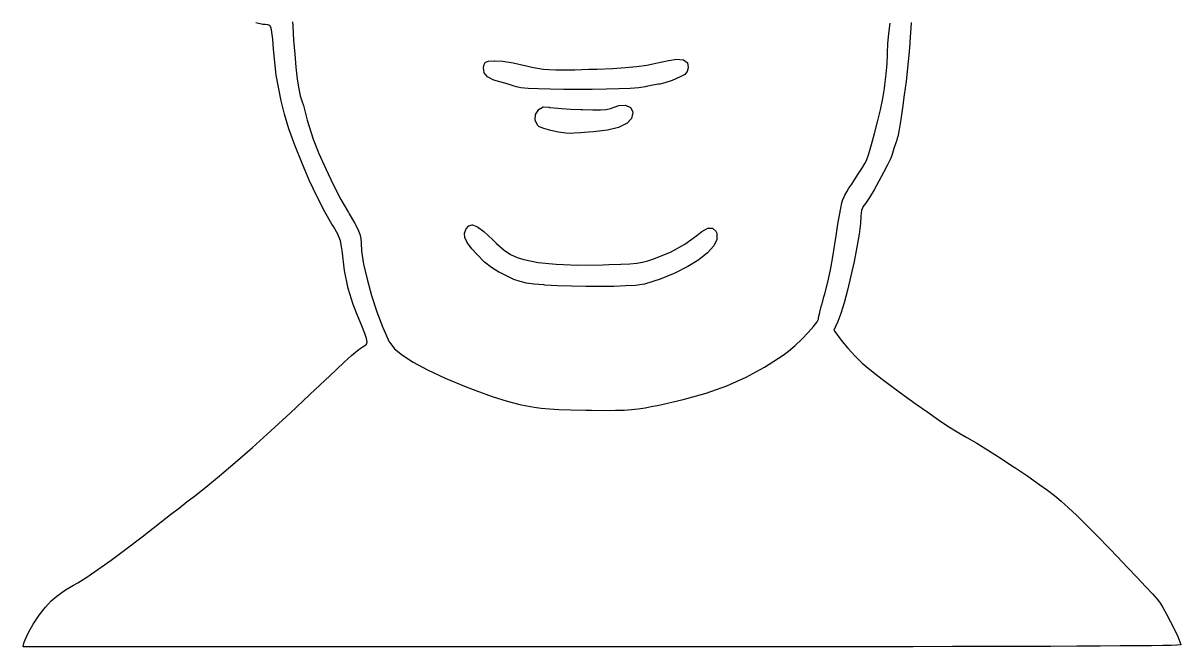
# Model space of a CAD drawing. Extents: x 42 to 258, y -102 to -28.
# Drawn here: x 168.56 to 194.15, y -98.01 to -84.22 of the extents above; entities that cross this region are included whole.
import ezdxf

# ---------------------------------------------------------------- set-up
doc = ezdxf.new("R2010")
doc.units = 0
doc.header["$MEASUREMENT"] = 0
doc.layers.add('BLACK', color=7, linetype='CONTINUOUS')

msp = doc.modelspace()

# ---------------------------------------------------------------- linework, layer by layer
at = {"layer": 'Black'}
for p, q in [((174.51, -84.1867), (174.515, -84.2885)), ((173.853, -84.2465), (173.701, -84.2138)), ((173.854, -84.2465), (173.853, -84.2465)), ((173.854, -84.2466), (173.854, -84.2465)), ((173.905, -84.2483), (173.854, -84.2466)), ((173.966, -84.2523), (173.905, -84.2483)), ((174.008, -84.2723), (173.966, -84.2523)), ((174.037, -84.322), (174.008, -84.2723)), ((174.057, -84.4168), (174.037, -84.322)), ((174.073, -84.5698), (174.057, -84.4168)), ((174.515, -84.2885), (174.534, -84.5981)), ((187.689, -84.4473), (187.718, -84.2183)), ((187.718, -84.2183), (187.718, -84.2182)), ((188.187, -84.206), (188.158, -84.6353)), ((174.089, -84.794), (174.073, -84.5698)), ((174.534, -84.5981), (174.559, -84.9045)), ((187.659, -84.8842), (187.669, -84.6766)), ((187.669, -84.6764), (187.689, -84.4475)), ((187.669, -84.6765), (187.669, -84.6764)), ((187.669, -84.6766), (187.669, -84.6765)), ((187.689, -84.4474), (187.689, -84.4473)), ((187.689, -84.4475), (187.689, -84.4474)), ((188.155, -84.672), (188.134, -84.9242)), ((188.158, -84.6353), (188.155, -84.672)), ((188.155, -84.672), (188.155, -84.672)), ((188.155, -84.672), (188.155, -84.672)), ((188.158, -84.6353), (188.158, -84.6353)), ((188.158, -84.6353), (188.158, -84.6353)), ((174.089, -84.7941), (174.089, -84.794)), ((174.089, -84.7942), (174.089, -84.7941)), ((174.151, -85.3655), (174.089, -84.7942)), ((174.559, -84.9045), (174.587, -85.1946)), ((187.652, -85.1103), (187.659, -84.9206)), ((187.659, -84.8843), (187.659, -84.8842)), ((187.659, -84.8844), (187.659, -84.8843)), ((187.659, -84.9206), (187.659, -84.8844)), ((188.134, -84.9243), (188.105, -85.2066)), ((188.134, -84.9242), (188.134, -84.9242)), ((188.134, -84.9242), (188.134, -84.9243)), ((174.587, -85.1946), (174.617, -85.4544)), ((178.735, -85.1973), (178.744, -85.1355)), ((178.735, -85.1979), (178.735, -85.1973)), ((178.735, -85.1985), (178.735, -85.1979)), ((178.747, -85.3156), (178.735, -85.1985)), ((178.744, -85.1336), (178.772, -85.0863)), ((178.744, -85.1337), (178.744, -85.1336)), ((178.744, -85.1338), (178.744, -85.1337)), ((178.744, -85.1346), (178.744, -85.1338)), ((178.744, -85.1353), (178.744, -85.1346)), ((178.744, -85.1354), (178.744, -85.1353)), ((178.744, -85.1355), (178.744, -85.1354)), ((178.772, -85.0856), (178.773, -85.085)), ((178.772, -85.0862), (178.772, -85.0856)), ((178.772, -85.0863), (178.772, -85.0862)), ((178.772, -85.0863), (178.772, -85.0863)), ((178.773, -85.0849), (178.774, -85.0846)), ((178.773, -85.085), (178.773, -85.0849)), ((178.773, -85.085), (178.773, -85.085)), ((178.774, -85.0842), (178.774, -85.0841)), ((178.774, -85.0841), (178.775, -85.0841)), ((178.774, -85.0846), (178.774, -85.0842)), ((178.775, -85.0841), (178.841, -85.0621)), ((178.841, -85.0621), (178.842, -85.062)), ((178.842, -85.0619), (178.971, -85.0512)), ((178.842, -85.062), (178.842, -85.0619)), ((178.971, -85.0512), (178.983, -85.0506)), ((178.971, -85.0512), (178.971, -85.0512)), ((178.971, -85.0512), (178.971, -85.0512)), ((178.983, -85.0506), (178.983, -85.0506)), ((178.983, -85.0506), (178.983, -85.0506)), ((178.983, -85.0506), (179.156, -85.0596)), ((179.156, -85.0596), (179.156, -85.0596)), ((179.156, -85.0596), (179.157, -85.0596)), ((179.157, -85.0596), (179.385, -85.0944)), ((179.385, -85.0944), (179.386, -85.0945)), ((179.386, -85.0945), (179.386, -85.0945)), ((179.386, -85.0945), (179.649, -85.1518)), ((179.649, -85.1518), (179.65, -85.1519)), ((179.65, -85.1519), (179.65, -85.1519)), ((179.65, -85.1519), (179.651, -85.1522)), ((179.651, -85.1522), (179.651, -85.1522)), ((179.651, -85.1522), (179.802, -85.1887)), ((179.802, -85.1887), (179.929, -85.216)), ((181.582, -85.2204), (181.868, -85.2022)), ((181.868, -85.2022), (182.116, -85.1772)), ((182.116, -85.1772), (182.345, -85.1435)), ((182.345, -85.1435), (182.575, -85.0987)), ((182.575, -85.0987), (182.825, -85.0406)), ((182.825, -85.0406), (182.825, -85.0406)), ((182.825, -85.0406), (182.826, -85.0406)), ((182.826, -85.0406), (182.999, -85.0123)), ((182.999, -85.0123), (183, -85.0123)), ((183, -85.0123), (183, -85.0123)), ((183, -85.0123), (183.148, -85.0264)), ((183.148, -85.0264), (183.148, -85.0265)), ((183.148, -85.0265), (183.149, -85.0265)), ((183.149, -85.0265), (183.149, -85.0267)), ((183.149, -85.0267), (183.15, -85.0268)), ((183.15, -85.0268), (183.15, -85.0271)), ((183.15, -85.0271), (183.15, -85.0273)), ((183.15, -85.0273), (183.237, -85.0897)), ((183.258, -85.2039), (183.234, -85.2851)), ((183.237, -85.0897), (183.237, -85.0898)), ((183.237, -85.0898), (183.237, -85.0899)), ((183.237, -85.0899), (183.237, -85.0904)), ((183.237, -85.0904), (183.238, -85.0909)), ((183.238, -85.0909), (183.238, -85.0911)), ((183.238, -85.0911), (183.238, -85.0912)), ((183.238, -85.0912), (183.238, -85.0919)), ((183.238, -85.0919), (183.239, -85.0925)), ((183.239, -85.0925), (183.239, -85.0927)), ((183.239, -85.0927), (183.239, -85.0929)), ((183.239, -85.0929), (183.258, -85.2016)), ((183.258, -85.2016), (183.258, -85.2019)), ((183.258, -85.2019), (183.258, -85.2022)), ((183.258, -85.2022), (183.258, -85.2028)), ((183.258, -85.2028), (183.258, -85.2034)), ((183.258, -85.2034), (183.258, -85.2036)), ((183.258, -85.2036), (183.258, -85.2039)), ((187.633, -85.343), (187.652, -85.1103)), ((188.105, -85.2067), (188.071, -85.5049)), ((188.105, -85.2066), (188.105, -85.2067)), ((188.105, -85.2067), (188.105, -85.2067)), ((174.151, -85.3657), (174.151, -85.3655)), ((174.151, -85.3659), (174.151, -85.3657)), ((174.257, -85.9374), (174.151, -85.3659)), ((174.617, -85.4544), (174.648, -85.6703)), ((178.747, -85.3161), (178.747, -85.3156)), ((178.747, -85.3167), (178.747, -85.3161)), ((178.748, -85.317), (178.747, -85.3167)), ((178.748, -85.3173), (178.748, -85.317)), ((178.748, -85.3177), (178.748, -85.3173)), ((178.748, -85.3182), (178.748, -85.3177)), ((178.818, -85.4067), (178.748, -85.3182)), ((178.818, -85.4068), (178.818, -85.4067)), ((178.818, -85.407), (178.818, -85.4068)), ((178.819, -85.4074), (178.818, -85.407)), ((178.819, -85.4078), (178.819, -85.4074)), ((178.82, -85.4079), (178.819, -85.4078)), ((178.82, -85.4081), (178.82, -85.4079)), ((178.958, -85.4769), (178.82, -85.4081)), ((179.929, -85.216), (180.048, -85.2349)), ((180.048, -85.2349), (180.174, -85.2466)), ((180.174, -85.2466), (180.322, -85.2519)), ((180.322, -85.2519), (180.509, -85.2518)), ((180.509, -85.2518), (180.75, -85.2473)), ((180.75, -85.2473), (181.06, -85.2392)), ((181.06, -85.2392), (181.239, -85.234)), ((181.06, -85.2392), (181.06, -85.2392)), ((181.239, -85.234), (181.582, -85.2204)), ((183.08, -85.4039), (182.901, -85.4844)), ((183.081, -85.4038), (183.08, -85.4039)), ((183.08, -85.4039), (183.08, -85.4039)), ((183.179, -85.3532), (183.081, -85.4038)), ((183.18, -85.3522), (183.179, -85.3526)), ((183.179, -85.3526), (183.179, -85.3531)), ((183.179, -85.3531), (183.179, -85.3531)), ((183.179, -85.3531), (183.179, -85.3532)), ((183.233, -85.2868), (183.18, -85.352)), ((183.18, -85.352), (183.18, -85.3521)), ((183.18, -85.3521), (183.18, -85.3522)), ((183.234, -85.2853), (183.233, -85.286)), ((183.233, -85.286), (183.233, -85.2867)), ((183.233, -85.2867), (183.233, -85.2867)), ((183.233, -85.2867), (183.233, -85.2868)), ((183.234, -85.2851), (183.234, -85.2852)), ((183.234, -85.2852), (183.234, -85.2853)), ((187.606, -85.5787), (187.633, -85.343)), ((174.648, -85.6703), (174.678, -85.8287)), ((178.958, -85.477), (178.958, -85.4769)), ((178.958, -85.4772), (178.958, -85.477)), ((179.09, -85.5159), (178.958, -85.4772)), ((179.252, -85.5606), (179.09, -85.5159)), ((179.09, -85.5159), (179.09, -85.5159)), ((179.09, -85.5159), (179.09, -85.5159)), ((179.411, -85.6105), (179.252, -85.5606)), ((179.461, -85.6281), (179.411, -85.6105)), ((179.461, -85.6282), (179.461, -85.6281)), ((179.461, -85.6283), (179.461, -85.6282)), ((179.554, -85.6462), (179.461, -85.6283)), ((179.555, -85.6462), (179.554, -85.6462)), ((179.555, -85.6463), (179.555, -85.6462)), ((179.719, -85.6609), (179.555, -85.6463)), ((179.941, -85.6722), (179.719, -85.6609)), ((179.719, -85.6609), (179.719, -85.6609)), ((179.719, -85.6609), (179.719, -85.6609)), ((180.207, -85.6801), (179.941, -85.6722)), ((179.941, -85.6722), (179.941, -85.6722)), ((179.941, -85.6722), (179.941, -85.6722)), ((180.503, -85.6848), (180.207, -85.6801)), ((180.207, -85.6801), (180.207, -85.6801)), ((180.207, -85.6801), (180.207, -85.6801)), ((180.817, -85.6863), (180.503, -85.6848)), ((180.503, -85.6848), (180.503, -85.6848)), ((180.503, -85.6848), (180.503, -85.6848)), ((181.134, -85.6845), (180.817, -85.6863)), ((180.817, -85.6863), (180.817, -85.6863)), ((180.817, -85.6863), (180.817, -85.6863)), ((181.441, -85.6796), (181.134, -85.6845)), ((181.134, -85.6845), (181.134, -85.6845)), ((181.134, -85.6845), (181.134, -85.6845)), ((181.725, -85.6715), (181.441, -85.6796)), ((181.441, -85.6796), (181.441, -85.6796)), ((181.441, -85.6796), (181.441, -85.6796)), ((181.972, -85.6603), (181.725, -85.6715)), ((181.725, -85.6715), (181.725, -85.6715)), ((181.725, -85.6715), (181.725, -85.6715)), ((182.169, -85.646), (181.972, -85.6603)), ((181.972, -85.6603), (181.972, -85.6603)), ((181.972, -85.6603), (181.972, -85.6603)), ((182.302, -85.6286), (182.169, -85.6459)), ((182.169, -85.6459), (182.169, -85.6459)), ((182.169, -85.6459), (182.169, -85.646)), ((182.303, -85.6285), (182.302, -85.6285)), ((182.302, -85.6285), (182.302, -85.6286)), ((182.331, -85.6219), (182.303, -85.6285)), ((182.472, -85.5875), (182.331, -85.6219)), ((182.331, -85.6219), (182.331, -85.6219)), ((182.331, -85.6219), (182.331, -85.6219)), ((182.597, -85.5665), (182.472, -85.5875)), ((182.629, -85.5641), (182.597, -85.5665)), ((182.63, -85.564), (182.629, -85.564)), ((182.629, -85.564), (182.629, -85.5641)), ((182.741, -85.5413), (182.63, -85.564)), ((182.742, -85.5411), (182.741, -85.5412)), ((182.741, -85.5412), (182.741, -85.5413)), ((182.9, -85.4846), (182.742, -85.5411)), ((182.901, -85.4844), (182.9, -85.4845)), ((182.9, -85.4845), (182.9, -85.4846)), ((187.556, -85.8813), (187.594, -85.6607)), ((187.594, -85.6607), (187.606, -85.5787)), ((188.071, -85.505), (188.033, -85.8047)), ((188.071, -85.5049), (188.071, -85.5049)), ((188.071, -85.5049), (188.071, -85.505)), ((174.257, -85.9376), (174.257, -85.9374)), ((174.257, -85.9377), (174.257, -85.9376)), ((174.33, -86.2293), (174.257, -85.9377)), ((174.678, -85.8287), (174.706, -85.9159)), ((174.706, -85.9159), (174.715, -85.9352)), ((174.715, -85.9352), (174.715, -85.9355)), ((174.715, -85.9355), (174.715, -85.9357)), ((174.715, -85.9357), (174.75, -86.037)), ((187.504, -86.1322), (187.556, -85.8813)), ((188.033, -85.8048), (187.994, -86.0918)), ((188.033, -85.8047), (188.033, -85.8048)), ((188.033, -85.8048), (188.033, -85.8048)), ((174.33, -86.2294), (174.33, -86.2293)), ((174.33, -86.2295), (174.33, -86.2294)), ((174.43, -86.5514), (174.33, -86.2295)), ((174.75, -86.037), (174.75, -86.0371)), ((174.75, -86.0371), (174.75, -86.0372)), ((174.75, -86.0372), (174.793, -86.1876)), ((174.793, -86.1876), (174.793, -86.1877)), ((174.793, -86.1877), (174.793, -86.1877)), ((174.793, -86.1877), (174.837, -86.3624)), ((179.883, -86.2355), (179.953, -86.126)), ((179.953, -86.126), (179.954, -86.1255)), ((179.954, -86.1249), (179.96, -86.1193)), ((179.954, -86.1255), (179.954, -86.1249)), ((179.96, -86.1193), (179.961, -86.119)), ((179.961, -86.1186), (180.054, -86.0714)), ((179.961, -86.119), (179.961, -86.1186)), ((180.054, -86.0713), (180.055, -86.0711)), ((180.054, -86.0714), (180.054, -86.0713)), ((180.055, -86.071), (180.055, -86.0709)), ((180.055, -86.0709), (180.056, -86.0709)), ((180.055, -86.0711), (180.055, -86.071)), ((180.056, -86.0709), (180.056, -86.0709)), ((180.056, -86.0709), (180.18, -86.079)), ((180.18, -86.079), (180.18, -86.0791)), ((180.18, -86.0791), (180.181, -86.0791)), ((180.181, -86.0791), (180.189, -86.0808)), ((180.189, -86.0808), (180.293, -86.0939)), ((180.293, -86.0939), (180.458, -86.1074)), ((180.458, -86.1074), (180.663, -86.1199)), ((180.663, -86.1199), (180.887, -86.1298)), ((180.887, -86.1298), (180.917, -86.1309)), ((180.917, -86.1309), (180.917, -86.1309)), ((180.917, -86.1309), (181.151, -86.1371)), ((181.151, -86.1371), (181.321, -86.136)), ((181.321, -86.136), (181.443, -86.1264)), ((181.443, -86.1264), (181.536, -86.1069)), ((181.536, -86.1069), (181.617, -86.0762)), ((181.617, -86.0761), (181.727, -86.0392)), ((181.617, -86.0762), (181.617, -86.0761)), ((181.617, -86.0761), (181.617, -86.0761)), ((181.727, -86.0392), (181.728, -86.039)), ((181.728, -86.0389), (181.871, -86.033)), ((181.728, -86.039), (181.728, -86.0389)), ((181.871, -86.033), (181.871, -86.033)), ((181.871, -86.033), (181.872, -86.0331)), ((181.871, -86.033), (181.871, -86.033)), ((181.872, -86.0331), (181.872, -86.0332)), ((181.872, -86.0332), (181.873, -86.0333)), ((181.873, -86.0333), (181.873, -86.0334)), ((181.873, -86.0334), (181.978, -86.0813)), ((181.978, -86.0813), (181.979, -86.0817)), ((181.979, -86.0817), (181.979, -86.0822)), ((181.979, -86.0822), (181.979, -86.0822)), ((181.979, -86.0822), (181.979, -86.0823)), ((181.979, -86.0823), (181.98, -86.0829)), ((181.98, -86.0829), (181.98, -86.0835)), ((181.98, -86.0835), (182.03, -86.181)), ((182.032, -86.1964), (182.004, -86.3242)), ((182.03, -86.181), (182.03, -86.181)), ((182.03, -86.181), (182.03, -86.181)), ((182.03, -86.181), (182.031, -86.1819)), ((182.031, -86.1819), (182.031, -86.1826)), ((182.031, -86.1826), (182.031, -86.1827)), ((182.031, -86.1827), (182.031, -86.1827)), ((182.031, -86.1827), (182.032, -86.1947)), ((182.032, -86.1947), (182.032, -86.1955)), ((182.032, -86.1955), (182.032, -86.1964)), ((187.444, -86.3968), (187.504, -86.1322)), ((187.994, -86.0919), (187.955, -86.3518)), ((187.994, -86.0918), (187.994, -86.0918)), ((187.994, -86.0918), (187.994, -86.0919)), ((174.837, -86.3624), (174.876, -86.5032)), ((179.874, -86.3628), (179.883, -86.2378)), ((179.875, -86.3632), (179.874, -86.3628)), ((179.874, -86.3636), (179.875, -86.3632)), ((179.875, -86.364), (179.874, -86.3636)), ((179.875, -86.3645), (179.875, -86.364)), ((179.875, -86.3649), (179.875, -86.3645)), ((179.875, -86.3653), (179.875, -86.3649)), ((179.927, -86.474), (179.875, -86.3653)), ((179.883, -86.2358), (179.883, -86.2355)), ((179.883, -86.2361), (179.883, -86.2358)), ((179.883, -86.2366), (179.883, -86.2361)), ((179.883, -86.2371), (179.883, -86.2366)), ((179.883, -86.2374), (179.883, -86.2371)), ((179.883, -86.2378), (179.883, -86.2374)), ((179.927, -86.4742), (179.927, -86.474)), ((179.927, -86.4743), (179.927, -86.4742)), ((179.928, -86.4749), (179.927, -86.4743)), ((179.928, -86.4754), (179.928, -86.4749)), ((179.928, -86.4755), (179.928, -86.4754)), ((179.928, -86.4757), (179.928, -86.4755)), ((179.966, -86.5078), (179.928, -86.4757)), ((181.896, -86.4362), (181.719, -86.523)), ((181.897, -86.4358), (181.896, -86.4362)), ((181.898, -86.4352), (181.897, -86.4358)), ((182.003, -86.3266), (181.898, -86.4352)), ((182.004, -86.3258), (182.003, -86.3262)), ((182.003, -86.3262), (182.003, -86.3266)), ((182.004, -86.3242), (182.004, -86.3247)), ((182.004, -86.3247), (182.004, -86.3252)), ((182.004, -86.3252), (182.004, -86.3255)), ((182.004, -86.3255), (182.004, -86.3258)), ((187.378, -86.6581), (187.444, -86.3968)), ((187.955, -86.3519), (187.919, -86.5705)), ((187.955, -86.3518), (187.955, -86.3519)), ((187.955, -86.3519), (187.955, -86.3519)), ((174.43, -86.5515), (174.43, -86.5514)), ((174.43, -86.5516), (174.43, -86.5515)), ((174.561, -86.9147), (174.43, -86.5516)), ((174.876, -86.5032), (174.97, -86.7814)), ((179.967, -86.5081), (179.966, -86.5078)), ((179.968, -86.5085), (179.967, -86.5081)), ((180.066, -86.5506), (179.968, -86.5085)), ((180.067, -86.5507), (180.066, -86.5506)), ((180.067, -86.5508), (180.067, -86.5507)), ((180.218, -86.5931), (180.067, -86.5508)), ((180.218, -86.5932), (180.218, -86.5931)), ((180.218, -86.5931), (180.218, -86.5931)), ((180.389, -86.6289), (180.218, -86.5932)), ((180.549, -86.6512), (180.389, -86.6289)), ((180.389, -86.6289), (180.389, -86.6289)), ((180.389, -86.6289), (180.389, -86.6289)), ((180.655, -86.6542), (180.549, -86.6512)), ((180.549, -86.6512), (180.549, -86.6512)), ((180.549, -86.6512), (180.549, -86.6512)), ((180.734, -86.6486), (180.655, -86.6542)), ((180.655, -86.6542), (180.655, -86.6542)), ((180.655, -86.6542), (180.655, -86.6542)), ((180.874, -86.6394), (180.734, -86.6486)), ((180.734, -86.6486), (180.734, -86.6486)), ((181.052, -86.628), (180.874, -86.6394)), ((180.874, -86.6394), (180.874, -86.6394)), ((181.166, -86.6209), (181.052, -86.628)), ((181.052, -86.628), (181.052, -86.628)), ((181.472, -86.5857), (181.166, -86.6209)), ((181.166, -86.6209), (181.166, -86.6209)), ((181.166, -86.6209), (181.166, -86.6209)), ((181.473, -86.5856), (181.472, -86.5857)), ((181.718, -86.5233), (181.473, -86.5856)), ((181.473, -86.5856), (181.473, -86.5856)), ((181.719, -86.523), (181.718, -86.5231)), ((181.718, -86.5231), (181.718, -86.5233)), ((187.312, -86.8994), (187.378, -86.6581)), ((187.886, -86.734), (187.861, -86.827)), ((187.887, -86.7338), (187.886, -86.734)), ((187.919, -86.5707), (187.887, -86.7336)), ((187.887, -86.7336), (187.887, -86.7338)), ((187.919, -86.5705), (187.919, -86.5706)), ((187.919, -86.5706), (187.919, -86.5707)), ((174.561, -86.9148), (174.561, -86.9147)), ((174.561, -86.9149), (174.561, -86.9148)), ((174.714, -87.2996), (174.561, -86.9149)), ((174.97, -86.7814), (175.096, -87.1007)), ((187.25, -87.1039), (187.312, -86.8994)), ((187.801, -86.9906), (187.755, -87.1446)), ((187.855, -86.8407), (187.801, -86.9906)), ((187.86, -86.8276), (187.855, -86.8407)), ((187.861, -86.827), (187.86, -86.8273)), ((187.86, -86.8273), (187.86, -86.8276)), ((175.096, -87.1007), (175.245, -87.4419)), ((187.164, -87.323), (187.197, -87.2547)), ((187.197, -87.2547), (187.25, -87.1039)), ((187.729, -87.2147), (187.665, -87.3501)), ((187.755, -87.1449), (187.729, -87.2143)), ((187.729, -87.2143), (187.729, -87.2145)), ((187.729, -87.2145), (187.729, -87.2147)), ((187.755, -87.1446), (187.755, -87.1447)), ((187.755, -87.1447), (187.755, -87.1449)), ((174.714, -87.2997), (174.714, -87.2996)), ((174.714, -87.2996), (174.714, -87.2996)), ((174.881, -87.6863), (174.714, -87.2997)), ((175.245, -87.4419), (175.409, -87.7862)), ((187.024, -87.5423), (187.11, -87.4087)), ((187.11, -87.4087), (187.164, -87.323)), ((187.665, -87.3503), (187.576, -87.5227)), ((187.665, -87.3501), (187.665, -87.3502)), ((187.665, -87.3502), (187.665, -87.3503)), ((174.881, -87.6864), (174.881, -87.6863)), ((174.881, -87.6863), (174.881, -87.6863)), ((175.054, -88.0551), (174.881, -87.6864)), ((186.872, -87.7754), (186.921, -87.7008)), ((186.921, -87.7008), (187.024, -87.5423)), ((186.921, -87.7008), (186.921, -87.7008)), ((187.024, -87.5423), (187.024, -87.5423)), ((187.473, -87.7134), (187.365, -87.9034)), ((187.576, -87.5228), (187.473, -87.7133)), ((187.473, -87.7133), (187.473, -87.7134)), ((187.473, -87.7134), (187.473, -87.7134)), ((187.576, -87.5227), (187.576, -87.5227)), ((187.576, -87.5227), (187.576, -87.5228)), ((175.409, -87.7862), (175.578, -88.1142)), ((186.686, -88.0959), (186.719, -88.0193)), ((186.719, -88.0191), (186.72, -88.0189)), ((186.719, -88.0193), (186.719, -88.0191)), ((186.72, -88.0189), (186.76, -87.9471)), ((186.76, -87.9469), (186.81, -87.8693)), ((186.76, -87.947), (186.76, -87.9469)), ((186.76, -87.9471), (186.76, -87.947)), ((186.81, -87.8693), (186.872, -87.7754)), ((186.81, -87.8693), (186.81, -87.8693)), ((186.81, -87.8693), (186.81, -87.8693)), ((186.872, -87.7754), (186.872, -87.7754)), ((187.365, -87.9035), (187.263, -88.074)), ((187.365, -87.9034), (187.365, -87.9034)), ((187.365, -87.9034), (187.365, -87.9035)), ((175.054, -88.0552), (175.054, -88.0551)), ((175.054, -88.0551), (175.054, -88.0551)), ((175.223, -88.3863), (175.054, -88.0552)), ((175.578, -88.1142), (175.746, -88.4071)), ((186.628, -88.3064), (186.656, -88.1886)), ((186.656, -88.1882), (186.685, -88.0964)), ((186.656, -88.1884), (186.656, -88.1882)), ((186.656, -88.1886), (186.656, -88.1884)), ((186.685, -88.0964), (186.686, -88.0961)), ((186.686, -88.0961), (186.686, -88.0959)), ((187.178, -88.2068), (187.12, -88.2821)), ((187.263, -88.0741), (187.178, -88.2065)), ((187.178, -88.2065), (187.178, -88.2066)), ((187.178, -88.2066), (187.178, -88.2068)), ((187.263, -88.074), (187.263, -88.0741)), ((187.263, -88.0741), (187.263, -88.0741)), ((175.223, -88.3864), (175.223, -88.3863)), ((175.223, -88.3865), (175.223, -88.3864)), ((175.381, -88.6604), (175.223, -88.3865)), ((175.746, -88.4071), (175.764, -88.437)), ((175.764, -88.437), (175.764, -88.437)), ((175.764, -88.437), (175.764, -88.437)), ((175.764, -88.437), (175.878, -88.6304)), ((186.564, -88.662), (186.598, -88.4609)), ((186.598, -88.4607), (186.628, -88.3066)), ((186.598, -88.4608), (186.598, -88.4607)), ((186.598, -88.4609), (186.598, -88.4608)), ((186.628, -88.3065), (186.628, -88.3064)), ((186.628, -88.3066), (186.628, -88.3065)), ((187.076, -88.475), (187.065, -88.6441)), ((187.088, -88.3623), (187.076, -88.475)), ((187.116, -88.2864), (187.088, -88.3623)), ((187.12, -88.2824), (187.116, -88.2864)), ((187.12, -88.2821), (187.12, -88.2822)), ((187.12, -88.2822), (187.12, -88.2824)), ((175.381, -88.6606), (175.381, -88.6604)), ((175.381, -88.6604), (175.381, -88.6604)), ((175.415, -88.7141), (175.381, -88.6606)), ((175.515, -88.884), (175.415, -88.7141)), ((175.878, -88.6304), (175.878, -88.6305)), ((175.878, -88.6305), (175.878, -88.6306)), ((175.878, -88.6306), (175.954, -88.7733)), ((175.954, -88.7733), (175.954, -88.7735)), ((175.954, -88.7735), (175.954, -88.7737)), ((175.954, -88.7737), (175.999, -88.8832)), ((178.311, -88.8632), (178.347, -88.7685)), ((178.347, -88.7685), (178.348, -88.7678)), ((178.348, -88.7671), (178.398, -88.7041)), ((178.348, -88.7678), (178.348, -88.7671)), ((178.398, -88.7041), (178.399, -88.7037)), ((178.399, -88.703), (178.4, -88.7027)), ((178.399, -88.7031), (178.399, -88.703)), ((178.399, -88.7032), (178.399, -88.7031)), ((178.399, -88.7037), (178.399, -88.7032)), ((178.4, -88.7027), (178.401, -88.7024)), ((178.401, -88.7024), (178.483, -88.6795)), ((178.483, -88.6795), (178.484, -88.6794)), ((178.484, -88.6794), (178.484, -88.6793)), ((178.484, -88.6793), (178.485, -88.6793)), ((178.485, -88.6793), (178.485, -88.6793)), ((178.485, -88.6793), (178.485, -88.6795)), ((178.485, -88.6795), (178.486, -88.6796)), ((178.486, -88.6796), (178.597, -88.7195)), ((178.597, -88.7195), (178.597, -88.7199)), ((178.597, -88.7199), (178.598, -88.7202)), ((178.598, -88.7202), (178.743, -88.8256)), ((183.557, -88.8224), (183.69, -88.75)), ((183.69, -88.7497), (183.691, -88.7496)), ((183.69, -88.7499), (183.69, -88.7497)), ((183.69, -88.75), (183.69, -88.7499)), ((183.691, -88.7496), (183.691, -88.7494)), ((183.691, -88.7494), (183.692, -88.7494)), ((183.692, -88.7494), (183.792, -88.7474)), ((183.692, -88.7494), (183.692, -88.7494)), ((183.792, -88.7474), (183.792, -88.7474)), ((183.792, -88.7474), (183.792, -88.7474)), ((183.792, -88.7474), (183.793, -88.7475)), ((183.793, -88.7475), (183.794, -88.7477)), ((183.794, -88.7477), (183.794, -88.7477)), ((183.794, -88.7477), (183.794, -88.7478)), ((183.794, -88.7478), (183.795, -88.7481)), ((183.795, -88.7481), (183.795, -88.7485)), ((183.795, -88.7485), (183.795, -88.7486)), ((183.795, -88.7486), (183.795, -88.7487)), ((183.795, -88.7487), (183.87, -88.8157)), ((186.524, -88.9207), (186.564, -88.662)), ((186.564, -88.662), (186.564, -88.662)), ((186.564, -88.662), (186.564, -88.662)), ((187.065, -88.6444), (187.033, -88.8851)), ((187.065, -88.6441), (187.065, -88.6443)), ((187.065, -88.6443), (187.065, -88.6444)), ((175.572, -89.0328), (175.515, -88.884)), ((175.603, -89.2027), (175.572, -89.0328)), ((175.999, -88.8832), (176, -88.8836)), ((176, -88.8836), (176, -88.884)), ((176, -88.884), (176.021, -88.9779)), ((176.021, -88.9779), (176.021, -88.9783)), ((176.021, -88.9783), (176.021, -88.9787)), ((176.021, -88.9787), (176.027, -89.0746)), ((178.311, -88.8634), (178.311, -88.8632)), ((178.311, -88.8635), (178.311, -88.8634)), ((178.311, -88.8642), (178.311, -88.8635)), ((178.311, -88.8649), (178.311, -88.8642)), ((178.311, -88.8651), (178.311, -88.8649)), ((178.311, -88.8652), (178.311, -88.8651)), ((178.316, -88.9587), (178.311, -88.8652)), ((178.316, -88.9588), (178.316, -88.9587)), ((178.316, -88.9589), (178.316, -88.9588)), ((178.316, -88.9596), (178.316, -88.9589)), ((178.316, -88.9604), (178.316, -88.9596)), ((178.316, -88.9605), (178.316, -88.9604)), ((178.316, -88.9606), (178.316, -88.9605)), ((178.368, -89.0677), (178.316, -88.9606)), ((178.743, -88.8256), (178.743, -88.8258)), ((178.743, -88.8258), (178.743, -88.826)), ((178.743, -88.826), (178.929, -88.9994)), ((178.929, -88.9994), (178.929, -88.9994)), ((178.929, -88.9994), (178.929, -88.9994)), ((178.929, -88.9994), (179.021, -89.0893)), ((183.184, -89.107), (183.448, -88.91)), ((183.448, -88.91), (183.557, -88.8229)), ((183.557, -88.8227), (183.557, -88.8224)), ((183.557, -88.8229), (183.557, -88.8227)), ((183.892, -88.998), (183.821, -89.141)), ((183.87, -88.8157), (183.87, -88.8158)), ((183.87, -88.8158), (183.87, -88.8158)), ((183.87, -88.8158), (183.87, -88.8164)), ((183.87, -88.8164), (183.871, -88.817)), ((183.871, -88.817), (183.871, -88.8171)), ((183.871, -88.8171), (183.871, -88.8173)), ((183.871, -88.8173), (183.893, -88.8642)), ((183.893, -88.9977), (183.892, -88.998)), ((183.893, -88.8642), (183.893, -88.8644)), ((183.893, -88.8644), (183.893, -88.8646)), ((183.893, -88.8646), (183.893, -88.8653)), ((183.893, -88.8653), (183.893, -88.8659)), ((183.893, -88.8659), (183.893, -88.8661)), ((183.893, -88.8661), (183.893, -88.8663)), ((183.893, -88.8663), (183.893, -88.9957)), ((183.893, -88.9957), (183.893, -88.996)), ((183.893, -88.996), (183.893, -88.9963)), ((183.893, -88.9963), (183.893, -88.9969)), ((183.893, -88.9969), (183.893, -88.9975)), ((183.893, -88.9975), (183.893, -88.9977)), ((186.474, -89.2474), (186.524, -88.9207)), ((186.524, -88.9207), (186.524, -88.9207)), ((186.524, -88.9207), (186.524, -88.9207)), ((187.033, -88.8853), (186.985, -89.1713)), ((187.033, -88.8851), (187.033, -88.8852)), ((187.033, -88.8852), (187.033, -88.8853)), ((175.607, -89.2412), (175.603, -89.2027)), ((175.607, -89.2413), (175.607, -89.2412)), ((175.607, -89.2412), (175.607, -89.2412)), ((175.663, -89.6894), (175.607, -89.2413)), ((176.027, -89.0746), (176.038, -89.2561)), ((176.038, -89.2561), (176.083, -89.5479)), ((178.368, -89.0681), (178.368, -89.0677)), ((178.369, -89.0686), (178.368, -89.0681)), ((178.473, -89.2044), (178.369, -89.0686)), ((178.474, -89.2045), (178.473, -89.2044)), ((178.474, -89.2047), (178.474, -89.2045)), ((178.59, -89.3329), (178.474, -89.2047)), ((179.021, -89.0893), (179.187, -89.2346)), ((179.187, -89.2346), (179.332, -89.3334)), ((182.476, -89.4345), (182.863, -89.2797)), ((182.863, -89.2797), (183.184, -89.107)), ((183.683, -89.294), (183.49, -89.4482)), ((183.684, -89.2934), (183.683, -89.2937)), ((183.683, -89.2937), (183.683, -89.294)), ((183.82, -89.1421), (183.684, -89.2934)), ((183.821, -89.141), (183.82, -89.1416)), ((183.82, -89.1416), (183.82, -89.1421)), ((186.447, -89.4284), (186.474, -89.2474)), ((186.985, -89.1715), (186.923, -89.4845)), ((186.985, -89.1713), (186.985, -89.1714)), ((186.985, -89.1714), (186.985, -89.1715)), ((176.083, -89.5479), (176.158, -89.8816)), ((178.59, -89.333), (178.59, -89.3329)), ((178.59, -89.3329), (178.59, -89.3329)), ((178.757, -89.5004), (178.59, -89.333)), ((178.757, -89.5005), (178.757, -89.5004)), ((178.757, -89.5007), (178.757, -89.5005)), ((178.907, -89.6233), (178.757, -89.5007)), ((179.332, -89.3334), (179.477, -89.401)), ((179.477, -89.401), (179.623, -89.4467)), ((179.623, -89.4467), (179.941, -89.5089)), ((179.941, -89.5089), (180.339, -89.5487)), ((180.339, -89.5487), (180.818, -89.5659)), ((180.818, -89.5659), (181.377, -89.5605)), ((181.377, -89.5605), (181.506, -89.5567)), ((181.506, -89.5567), (181.769, -89.5472)), ((181.769, -89.5472), (181.969, -89.5359)), ((181.969, -89.5359), (182.124, -89.5208)), ((182.124, -89.5208), (182.249, -89.5001)), ((182.249, -89.5001), (182.361, -89.472)), ((182.361, -89.472), (182.476, -89.4345)), ((183.489, -89.4485), (183.246, -89.6002)), ((183.49, -89.4482), (183.489, -89.4483)), ((183.489, -89.4483), (183.489, -89.4485)), ((186.403, -89.6711), (186.447, -89.4284)), ((186.923, -89.4846), (186.852, -89.8062)), ((186.923, -89.4845), (186.923, -89.4845)), ((186.923, -89.4845), (186.923, -89.4846)), ((175.663, -89.6895), (175.663, -89.6894)), ((175.663, -89.6897), (175.663, -89.6895)), ((175.743, -90.0808), (175.663, -89.6897)), ((178.908, -89.6234), (178.907, -89.6233)), ((178.908, -89.6237), (178.908, -89.6234)), ((179.074, -89.7255), (178.908, -89.6237)), ((179.075, -89.7256), (179.074, -89.7255)), ((179.075, -89.7257), (179.075, -89.7256)), ((179.237, -89.8062), (179.075, -89.7257)), ((179.237, -89.8063), (179.237, -89.8062)), ((179.237, -89.8062), (179.237, -89.8062)), ((179.406, -89.8819), (179.237, -89.8063)), ((182.959, -89.7443), (182.638, -89.8749)), ((182.96, -89.7442), (182.959, -89.7443)), ((183.246, -89.6004), (182.96, -89.7442)), ((182.96, -89.7442), (182.96, -89.7442)), ((183.246, -89.6002), (183.246, -89.6002)), ((183.246, -89.6002), (183.246, -89.6004)), ((186.343, -89.9454), (186.403, -89.6711)), ((186.852, -89.8063), (186.777, -90.1183)), ((186.852, -89.8062), (186.852, -89.8063)), ((186.852, -89.8063), (186.852, -89.8063)), ((176.158, -89.8816), (176.257, -90.2385)), ((179.406, -89.882), (179.406, -89.8819)), ((179.406, -89.8819), (179.406, -89.8819)), ((179.545, -89.9332), (179.406, -89.882)), ((179.545, -89.9333), (179.545, -89.9332)), ((179.545, -89.9334), (179.545, -89.9333)), ((179.682, -89.9668), (179.545, -89.9334)), ((179.683, -89.9668), (179.682, -89.9668)), ((179.683, -89.9669), (179.683, -89.9668)), ((179.846, -89.9892), (179.683, -89.9669)), ((180.064, -90.0071), (179.846, -89.9892)), ((179.846, -89.9892), (179.846, -89.9892)), ((179.846, -89.9892), (179.846, -89.9892)), ((180.086, -90.0087), (180.064, -90.0071)), ((180.064, -90.0071), (180.064, -90.0071)), ((180.064, -90.0071), (180.064, -90.0071)), ((180.369, -90.0245), (180.086, -90.0087)), ((180.086, -90.0087), (180.086, -90.0087)), ((180.086, -90.0087), (180.086, -90.0087)), ((180.678, -90.0351), (180.369, -90.0245)), ((180.369, -90.0245), (180.369, -90.0245)), ((180.369, -90.0245), (180.369, -90.0245)), ((180.997, -90.0406), (180.678, -90.0351)), ((180.678, -90.0351), (180.678, -90.0351)), ((180.678, -90.0351), (180.678, -90.0351)), ((181.313, -90.0412), (180.997, -90.0406)), ((180.997, -90.0406), (180.997, -90.0406)), ((180.997, -90.0406), (180.997, -90.0406)), ((181.61, -90.0369), (181.313, -90.0412)), ((181.313, -90.0412), (181.313, -90.0412)), ((181.313, -90.0412), (181.313, -90.0412)), ((181.874, -90.0281), (181.61, -90.0369)), ((181.61, -90.0369), (181.61, -90.0369)), ((181.61, -90.0369), (181.61, -90.0369)), ((182.089, -90.0147), (181.874, -90.0281)), ((181.874, -90.0281), (181.874, -90.0281)), ((181.874, -90.0281), (181.874, -90.0281)), ((182.09, -90.0147), (182.089, -90.0147)), ((182.089, -90.0147), (182.089, -90.0147)), ((182.242, -89.9969), (182.09, -90.0147)), ((182.243, -89.9969), (182.242, -89.9969)), ((182.242, -89.9969), (182.242, -89.9969)), ((182.288, -89.9871), (182.243, -89.9969)), ((182.289, -89.987), (182.288, -89.9871)), ((182.638, -89.875), (182.289, -89.9869)), ((182.289, -89.9869), (182.289, -89.987)), ((182.638, -89.8749), (182.638, -89.8749)), ((182.638, -89.8749), (182.638, -89.875)), ((186.278, -90.2025), (186.343, -89.9454)), ((175.743, -90.0811), (175.743, -90.0808)), ((175.743, -90.0813), (175.743, -90.0811)), ((175.851, -90.4414), (175.743, -90.0813)), ((176.257, -90.2385), (176.376, -90.5998)), ((186.207, -90.454), (186.258, -90.2713)), ((186.258, -90.2713), (186.278, -90.2025)), ((186.777, -90.1184), (186.701, -90.4024)), ((186.777, -90.1183), (186.777, -90.1184)), ((186.777, -90.1184), (186.777, -90.1184)), ((175.851, -90.4416), (175.851, -90.4414)), ((175.851, -90.4418), (175.851, -90.4416)), ((175.944, -90.681), (175.851, -90.4418)), ((186.165, -90.6112), (186.206, -90.4541)), ((186.206, -90.4541), (186.207, -90.4541)), ((186.207, -90.4541), (186.207, -90.454)), ((186.701, -90.4026), (186.628, -90.6402)), ((186.701, -90.4024), (186.701, -90.4025)), ((186.701, -90.4025), (186.701, -90.4026)), ((175.944, -90.6811), (175.944, -90.681)), ((175.944, -90.6812), (175.944, -90.6811)), ((176.042, -90.9126), (175.944, -90.6812)), ((176.376, -90.5998), (176.509, -90.9465)), ((186.026, -90.9282), (186.106, -90.8234)), ((186.106, -90.8234), (186.135, -90.7599)), ((186.135, -90.7599), (186.14, -90.7225)), ((186.14, -90.7221), (186.165, -90.6114)), ((186.14, -90.7223), (186.14, -90.7221)), ((186.14, -90.7225), (186.14, -90.7223)), ((186.165, -90.6113), (186.165, -90.6112)), ((186.165, -90.6114), (186.165, -90.6113)), ((186.561, -90.8138), (186.473, -91.0083)), ((186.627, -90.6405), (186.561, -90.8135)), ((186.561, -90.8135), (186.561, -90.8136)), ((186.561, -90.8136), (186.561, -90.8138)), ((186.628, -90.6402), (186.627, -90.6404)), ((186.627, -90.6404), (186.627, -90.6405)), ((176.11, -91.0786), (176.042, -90.9126)), ((176.149, -91.192), (176.11, -91.0786)), ((176.509, -90.9465), (176.65, -91.26)), ((185.769, -91.2038), (185.909, -91.0599)), ((185.909, -91.0599), (186.026, -90.9282)), ((186.473, -91.0083), (186.662, -91.2531)), ((176.053, -91.384), (176.112, -91.3474)), ((176.112, -91.3474), (176.148, -91.3123)), ((176.148, -91.3123), (176.161, -91.2655)), ((176.161, -91.2655), (176.149, -91.192)), ((176.65, -91.26), (176.661, -91.2798)), ((176.661, -91.2798), (176.767, -91.4167)), ((185.477, -91.4706), (185.621, -91.3454)), ((185.621, -91.3454), (185.769, -91.2038)), ((186.662, -91.2531), (186.787, -91.404)), ((175.654, -91.7118), (175.817, -91.5677)), ((175.817, -91.5676), (175.947, -91.4587)), ((175.817, -91.5677), (175.817, -91.5676)), ((175.817, -91.5677), (175.817, -91.5677)), ((175.947, -91.4585), (176.031, -91.3969)), ((175.947, -91.4586), (175.947, -91.4585)), ((175.947, -91.4587), (175.947, -91.4586)), ((176.031, -91.3966), (176.053, -91.384)), ((176.031, -91.3968), (176.031, -91.3966)), ((176.031, -91.3969), (176.031, -91.3968)), ((176.767, -91.4167), (176.939, -91.5615)), ((176.939, -91.5615), (177.18, -91.7164)), ((184.946, -91.8236), (185.357, -91.5619)), ((185.357, -91.5619), (185.477, -91.4706)), ((186.787, -91.404), (186.947, -91.5797)), ((186.947, -91.5797), (187.101, -91.7341)), ((175.473, -91.8789), (175.654, -91.7119)), ((175.654, -91.7119), (175.654, -91.7118)), ((175.654, -91.7118), (175.654, -91.7118)), ((177.18, -91.7164), (177.494, -91.8833)), ((184.536, -92.0458), (184.946, -91.8236)), ((187.101, -91.7341), (187.189, -91.8108)), ((187.189, -91.8108), (187.346, -91.9368)), ((174.897, -92.428), (175.34, -92.0049)), ((175.34, -92.0049), (175.473, -91.879)), ((175.34, -92.0049), (175.34, -92.0049)), ((175.34, -92.0049), (175.34, -92.0049)), ((175.473, -91.879), (175.473, -91.8789)), ((175.473, -91.8789), (175.473, -91.8789)), ((177.494, -91.8833), (177.883, -92.064)), ((177.883, -92.064), (178.352, -92.2607)), ((184.111, -92.2349), (184.536, -92.0458)), ((187.346, -91.9368), (187.547, -92.0917)), ((187.547, -92.0917), (187.781, -92.2666)), ((178.352, -92.2607), (178.562, -92.3427)), ((178.562, -92.3427), (178.921, -92.4709)), ((183.653, -92.3974), (184.111, -92.2349)), ((187.781, -92.2666), (187.781, -92.2666)), ((187.781, -92.2666), (188.034, -92.4526)), ((174.458, -92.8393), (174.897, -92.428)), ((178.921, -92.4709), (179.254, -92.5759)), ((179.254, -92.5759), (179.537, -92.6496)), ((182.575, -92.6684), (183.147, -92.5397)), ((183.147, -92.5397), (183.653, -92.3974)), ((188.034, -92.4526), (188.295, -92.6406)), ((174.032, -93.2319), (174.458, -92.8393)), ((179.537, -92.6496), (179.69, -92.6819)), ((179.69, -92.6819), (179.849, -92.7106)), ((179.849, -92.7106), (180.01, -92.732)), ((180.01, -92.732), (180.188, -92.7475)), ((180.188, -92.7475), (180.401, -92.7585)), ((180.401, -92.7585), (180.665, -92.7665)), ((180.665, -92.7665), (180.996, -92.7728)), ((180.996, -92.7728), (180.996, -92.7728)), ((180.996, -92.7728), (181.12, -92.7747)), ((181.12, -92.7747), (181.12, -92.7747)), ((181.12, -92.7747), (181.418, -92.778)), ((181.418, -92.778), (181.653, -92.7777)), ((181.653, -92.7777), (181.842, -92.7728)), ((181.842, -92.7728), (182.003, -92.7624)), ((182.003, -92.7624), (182.151, -92.7454)), ((182.151, -92.7454), (182.303, -92.721)), ((182.303, -92.721), (182.477, -92.6882)), ((182.477, -92.6882), (182.575, -92.6684)), ((188.295, -92.6406), (188.551, -92.8218)), ((188.551, -92.8218), (188.551, -92.8218)), ((188.551, -92.8218), (188.789, -92.9872)), ((188.789, -92.9872), (188.789, -92.9872)), ((188.789, -92.9872), (188.998, -93.1278)), ((188.998, -93.1278), (189.164, -93.2347)), ((173.624, -93.599), (174.032, -93.2319)), ((189.164, -93.2347), (189.275, -93.2989)), ((189.275, -93.2989), (189.419, -93.3766)), ((189.419, -93.3766), (189.419, -93.3766)), ((189.419, -93.3766), (189.419, -93.3767)), ((189.419, -93.3767), (189.636, -93.5043)), ((173.245, -93.9337), (173.624, -93.599)), ((189.636, -93.5043), (189.636, -93.5044)), ((189.636, -93.5044), (189.636, -93.5044)), ((189.636, -93.5044), (189.895, -93.6636)), ((189.895, -93.6636), (189.895, -93.6636)), ((189.895, -93.6636), (189.895, -93.6636)), ((189.895, -93.6636), (190.178, -93.8447)), ((190.178, -93.8447), (190.178, -93.8447)), ((190.178, -93.8447), (190.178, -93.8448)), ((190.178, -93.8448), (190.472, -94.0381)), ((172.9, -94.2293), (173.245, -93.9337)), ((173.245, -93.9337), (173.245, -93.9337)), ((190.472, -94.0381), (190.473, -94.0381)), ((190.473, -94.0381), (190.473, -94.0381)), ((190.473, -94.0381), (190.762, -94.2341)), ((172.597, -94.4788), (172.9, -94.2293)), ((190.762, -94.2341), (190.762, -94.2341)), ((190.762, -94.2341), (190.762, -94.2342)), ((190.762, -94.2342), (191.032, -94.4231)), ((191.032, -94.4231), (191.032, -94.4232)), ((191.032, -94.4232), (191.032, -94.4232)), ((191.032, -94.4232), (191.196, -94.5427)), ((172.315, -94.6984), (172.346, -94.6755)), ((172.346, -94.6755), (172.597, -94.4788)), ((191.196, -94.5427), (191.196, -94.5428)), ((191.196, -94.5428), (191.196, -94.5428)), ((191.196, -94.5428), (191.35, -94.6619)), ((191.35, -94.6619), (191.35, -94.662)), ((191.35, -94.662), (191.35, -94.662)), ((191.35, -94.662), (191.502, -94.788)), ((171.812, -95.0842), (172.01, -94.9301)), ((172.01, -94.9301), (172.185, -94.7961)), ((172.01, -94.9301), (172.01, -94.9301)), ((172.01, -94.9301), (172.01, -94.9301)), ((172.185, -94.796), (172.315, -94.6984)), ((172.185, -94.7961), (172.185, -94.796)), ((172.185, -94.7961), (172.185, -94.7961)), ((172.315, -94.6984), (172.315, -94.6984)), ((172.315, -94.6984), (172.315, -94.6984)), ((191.502, -94.788), (191.502, -94.7881)), ((191.502, -94.7881), (191.502, -94.7881)), ((191.502, -94.7881), (191.662, -94.9301)), ((191.662, -94.9301), (191.662, -94.9302)), ((191.662, -94.9302), (191.662, -94.9302)), ((191.662, -94.9302), (191.84, -95.0974)), ((171.611, -95.2419), (171.812, -95.0842)), ((171.812, -95.0842), (171.812, -95.0842)), ((171.812, -95.0842), (171.812, -95.0842)), ((191.84, -95.0974), (191.84, -95.0974)), ((191.84, -95.0974), (191.84, -95.0975)), ((191.84, -95.0975), (192.045, -95.299)), ((171.19, -95.5709), (171.574, -95.2708)), ((171.574, -95.2708), (171.611, -95.242)), ((171.611, -95.242), (171.611, -95.2419)), ((171.611, -95.2419), (171.611, -95.2419)), ((192.045, -95.299), (192.045, -95.299)), ((192.045, -95.299), (192.045, -95.2991)), ((192.045, -95.2991), (192.287, -95.5442)), ((170.829, -95.8458), (171.19, -95.5709)), ((192.287, -95.5442), (192.287, -95.5442)), ((192.287, -95.5442), (192.287, -95.5442)), ((192.287, -95.5442), (192.578, -95.8421)), ((170.499, -96.0904), (170.829, -95.8458)), ((170.829, -95.8458), (170.829, -95.8458)), ((192.578, -95.8421), (192.578, -95.8421)), ((192.578, -95.8421), (192.578, -95.8421)), ((192.578, -95.8421), (192.738, -96.0073)), ((170.207, -96.2993), (170.499, -96.0904)), ((192.738, -96.0073), (192.738, -96.0073)), ((192.738, -96.0073), (192.738, -96.0073)), ((192.738, -96.0073), (192.97, -96.25)), ((169.767, -96.5893), (169.961, -96.4674)), ((169.961, -96.4674), (170.207, -96.2993)), ((192.97, -96.25), (192.97, -96.25)), ((192.97, -96.25), (192.97, -96.25)), ((192.97, -96.25), (193.183, -96.4741)), ((169.492, -96.7482), (169.673, -96.6412)), ((169.673, -96.6411), (169.767, -96.5893)), ((169.673, -96.6412), (169.673, -96.6411)), ((169.673, -96.6411), (169.673, -96.6411)), ((193.183, -96.4741), (193.183, -96.4741)), ((193.183, -96.4741), (193.183, -96.4741)), ((193.183, -96.4741), (193.367, -96.6712)), ((193.367, -96.6712), (193.367, -96.6712)), ((193.367, -96.6712), (193.367, -96.6712)), ((193.367, -96.6712), (193.516, -96.8329)), ((169.179, -96.988), (169.301, -96.8846)), ((169.301, -96.8844), (169.491, -96.7485)), ((169.301, -96.8845), (169.301, -96.8844)), ((169.301, -96.8846), (169.301, -96.8845)), ((169.491, -96.7484), (169.492, -96.7482)), ((169.491, -96.7485), (169.491, -96.7484)), ((193.516, -96.8329), (193.516, -96.833)), ((193.516, -96.833), (193.516, -96.833)), ((193.516, -96.833), (193.621, -96.951)), ((193.621, -96.951), (193.621, -96.951)), ((193.621, -96.951), (193.621, -96.9511)), ((193.621, -96.9511), (193.675, -97.017)), ((168.913, -97.3072), (169.05, -97.1284)), ((169.05, -97.1284), (169.051, -97.1282)), ((169.051, -97.128), (169.179, -96.9885)), ((169.051, -97.1282), (169.051, -97.128)), ((169.179, -96.9883), (169.179, -96.988)), ((169.179, -96.9885), (169.179, -96.9883)), ((193.675, -97.017), (193.675, -97.0172)), ((193.675, -97.0172), (193.675, -97.0174)), ((193.675, -97.0174), (193.682, -97.0276)), ((193.682, -97.0276), (193.682, -97.0277)), ((193.682, -97.0277), (193.682, -97.0278)), ((193.682, -97.0278), (193.748, -97.137)), ((193.748, -97.137), (193.748, -97.1371)), ((193.748, -97.1371), (193.748, -97.1372)), ((193.748, -97.1372), (193.83, -97.2855)), ((168.782, -97.5026), (168.913, -97.3075)), ((168.913, -97.3074), (168.913, -97.3072)), ((168.913, -97.3075), (168.913, -97.3074)), ((193.83, -97.2855), (193.83, -97.2856)), ((193.83, -97.2856), (193.83, -97.2856)), ((193.83, -97.2856), (193.918, -97.4542)), ((193.918, -97.4542), (193.918, -97.4542)), ((193.918, -97.4542), (193.918, -97.4543)), ((193.918, -97.4543), (194.003, -97.6242)), ((168.598, -97.8503), (168.672, -97.6917)), ((168.672, -97.6913), (168.782, -97.5029)), ((168.672, -97.6915), (168.672, -97.6913)), ((168.672, -97.6917), (168.672, -97.6915)), ((168.782, -97.5028), (168.782, -97.5026)), ((168.782, -97.5029), (168.782, -97.5028)), ((194.003, -97.6242), (194.003, -97.6243)), ((194.003, -97.6243), (194.003, -97.6243)), ((194.003, -97.6243), (194.076, -97.7768)), ((168.557, -98.0005), (168.582, -97.902)), ((168.557, -98.0006), (168.557, -98.0005)), ((168.557, -98.0008), (168.557, -98.0006)), ((168.557, -98.0015), (168.557, -98.0008)), ((168.557, -98.0022), (168.557, -98.0015)), ((168.557, -98.0024), (168.557, -98.0022)), ((168.557, -98.0025), (168.557, -98.0024)), ((168.557, -98.0032), (168.557, -98.0025)), ((168.558, -98.0039), (168.557, -98.0032)), ((168.558, -98.004), (168.558, -98.0039)), ((168.558, -98.0042), (168.558, -98.004)), ((168.558, -98.0047), (168.558, -98.0042)), ((168.559, -98.0053), (168.558, -98.0047)), ((168.559, -98.0054), (168.559, -98.0053)), ((168.559, -98.0055), (168.559, -98.0054)), ((168.56, -98.0058), (168.559, -98.0055)), ((168.56, -98.0062), (168.56, -98.0058)), ((168.582, -97.9018), (168.598, -97.8509)), ((168.582, -97.9019), (168.582, -97.9018)), ((168.582, -97.902), (168.582, -97.9019)), ((168.598, -97.8506), (168.598, -97.8503)), ((168.598, -97.8509), (168.598, -97.8506)), ((185.151, -98.0057), (183.967, -98.0063)), ((186.255, -98.005), (185.151, -98.0057)), ((185.151, -98.0057), (185.151, -98.0057)), ((187.28, -98.004), (186.255, -98.005)), ((186.255, -98.005), (186.255, -98.005)), ((186.255, -98.005), (186.255, -98.005)), ((188.227, -98.0028), (187.28, -98.004)), ((187.28, -98.004), (187.28, -98.004)), ((187.28, -98.004), (187.28, -98.004)), ((189.099, -98.0014), (188.227, -98.0028)), ((188.227, -98.0028), (188.227, -98.0028)), ((189.895, -97.9997), (189.099, -98.0014)), ((189.099, -98.0014), (189.099, -98.0014)), ((189.099, -98.0014), (189.099, -98.0014)), ((190.618, -97.9978), (189.895, -97.9997)), ((189.895, -97.9997), (189.895, -97.9997)), ((189.895, -97.9997), (189.895, -97.9997)), ((191.269, -97.9957), (190.618, -97.9978)), ((190.618, -97.9978), (190.618, -97.9978)), ((190.618, -97.9978), (190.618, -97.9978)), ((191.85, -97.9933), (191.269, -97.9957)), ((191.269, -97.9957), (191.269, -97.9957)), ((191.269, -97.9957), (191.269, -97.9957)), ((192.362, -97.9906), (191.85, -97.9933)), ((191.85, -97.9933), (191.85, -97.9933)), ((191.85, -97.9933), (191.85, -97.9933)), ((192.806, -97.9877), (192.362, -97.9906)), ((192.362, -97.9906), (192.362, -97.9906)), ((192.362, -97.9906), (192.362, -97.9906)), ((193.183, -97.9845), (192.806, -97.9877)), ((192.806, -97.9877), (192.806, -97.9877)), ((192.806, -97.9877), (192.806, -97.9877)), ((193.496, -97.981), (193.183, -97.9845)), ((193.183, -97.9845), (193.183, -97.9845)), ((193.183, -97.9845), (193.183, -97.9845)), ((193.746, -97.9772), (193.496, -97.981)), ((193.496, -97.981), (193.496, -97.981)), ((193.496, -97.981), (193.496, -97.981)), ((193.933, -97.9732), (193.746, -97.9772)), ((193.746, -97.9772), (193.746, -97.9772)), ((193.746, -97.9772), (193.746, -97.9772)), ((194.06, -97.9689), (193.933, -97.9732)), ((193.933, -97.9732), (193.933, -97.9732)), ((193.933, -97.9732), (193.933, -97.9732)), ((194.128, -97.9642), (194.06, -97.9689)), ((194.06, -97.9689), (194.06, -97.9689)), ((194.06, -97.9689), (194.06, -97.9689)), ((194.076, -97.7768), (194.076, -97.7769)), ((194.076, -97.7769), (194.076, -97.7769)), ((194.076, -97.7769), (194.126, -97.8931)), ((194.126, -97.8931), (194.126, -97.8933)), ((194.126, -97.8933), (194.127, -97.8936)), ((194.127, -97.8936), (194.145, -97.9545)), ((194.129, -97.9641), (194.128, -97.9641)), ((194.128, -97.9641), (194.128, -97.9642)), ((194.142, -97.9608), (194.129, -97.9641)), ((194.143, -97.9604), (194.142, -97.9606)), ((194.142, -97.9606), (194.142, -97.9608)), ((194.144, -97.9597), (194.143, -97.9601)), ((194.143, -97.9601), (194.143, -97.9602)), ((194.143, -97.9602), (194.143, -97.9604)), ((194.145, -97.9591), (194.144, -97.9594)), ((194.144, -97.9594), (194.144, -97.9597)), ((194.145, -97.9545), (194.146, -97.955)), ((194.146, -97.9568), (194.145, -97.9573)), ((194.145, -97.9573), (194.145, -97.9576)), ((194.145, -97.9576), (194.145, -97.9579)), ((194.145, -97.9579), (194.145, -97.9584)), ((194.145, -97.9584), (194.145, -97.9589)), ((194.145, -97.9589), (194.145, -97.9591)), ((194.146, -97.955), (194.146, -97.9556)), ((194.146, -97.9556), (194.146, -97.9559)), ((194.146, -97.9559), (194.146, -97.9562)), ((194.146, -97.9562), (194.146, -97.9568)), ((168.56, -98.0063), (168.56, -98.0062)), ((168.56, -98.0064), (168.56, -98.0063)), ((168.561, -98.0065), (168.56, -98.0064)), ((168.562, -98.0067), (168.561, -98.0065)), ((168.562, -98.0067), (168.562, -98.0066)), ((168.562, -98.0066), (168.562, -98.0067)), ((181.351, -98.0067), (168.562, -98.0067)), ((182.701, -98.0066), (181.351, -98.0067)), ((183.967, -98.0063), (182.701, -98.0066)), ((182.701, -98.0066), (182.701, -98.0066)), ((183.967, -98.0063), (183.967, -98.0063))]:
    msp.add_line(p, q, dxfattribs=at)

doc.saveas('drawing.dxf')
